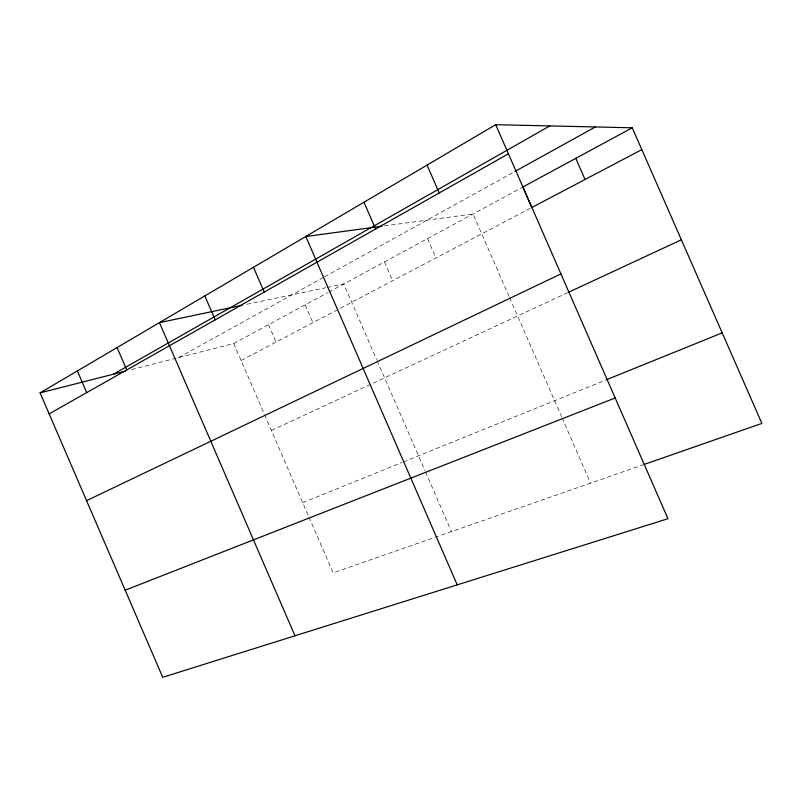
<?xml version="1.0" encoding="UTF-8"?>
<svg xmlns="http://www.w3.org/2000/svg" width="802" height="802" viewBox="0 0 802 802"><rect width="100%" height="100%" fill="white"/><g stroke="black" fill="none" stroke-linecap="round" stroke-linejoin="round"><path stroke-width="0.6" stroke-dasharray="4.01 3.01" d="M178.645 357.572L323.517 277.402M324.599 276.8L513.781 172.109M131.568 369.562L233.723 343.537L327.687 292.67M328.76 292.088L521.751 187.608M241.071 360.489L530.713 208.089M271.397 430.463L568.798 292.149M302.695 502.674L402.253 462.373M403.416 461.912L606.994 379.506M644.126 464.448L333.121 572.859L309.071 517.38M246.836 304.289L325.963 287.697M327.156 287.447L343.777 283.958L376.619 359.497M384.268 225.923L473.06 213.964L509.12 296.57M509.621 297.712L561.58 416.739M562.082 417.882L590.563 483.125M427.526 238.615L435.947 257.943M384.499 261.913L392.679 280.71M377.12 360.639L424.99 470.724M425.491 471.877L451.466 531.606M305.181 304.86L312.92 322.685M268.54 324.69L276.078 342.063M233.723 343.537L264.058 413.531M264.55 414.664L308.58 516.257"/><path stroke-width="1.2" d="M495.706 124.701L667.966 518.714L162.736 677.299L40.1 392.87L495.706 124.701L632.247 127.789L761.9 423.396L644.126 464.448M113.473 374.173L549.781 125.924M49.163 413.872L508.418 153.773M514.854 171.518L595.375 126.957M632.247 127.789L522.834 187.016L531.796 207.517L641.821 149.623M86.566 500.648L560.929 273.893M568.798 292.149L681.369 239.798M606.994 379.506L722.201 332.88M125.182 590.202L615.174 397.972M40.1 392.87L125.533 371.105M242.074 305.291L159.458 322.615L294.976 635.785M381.832 226.244L305.793 236.49L457.22 584.858M575.796 158.355L585.049 179.498M427.075 165.102L439.225 192.961M363.988 202.234L375.627 228.981M253.472 267.277L264.229 292.068M204.821 295.918L215.187 319.848M117.062 347.567L126.736 369.943M77.363 370.935L86.716 392.609"/></g></svg>
